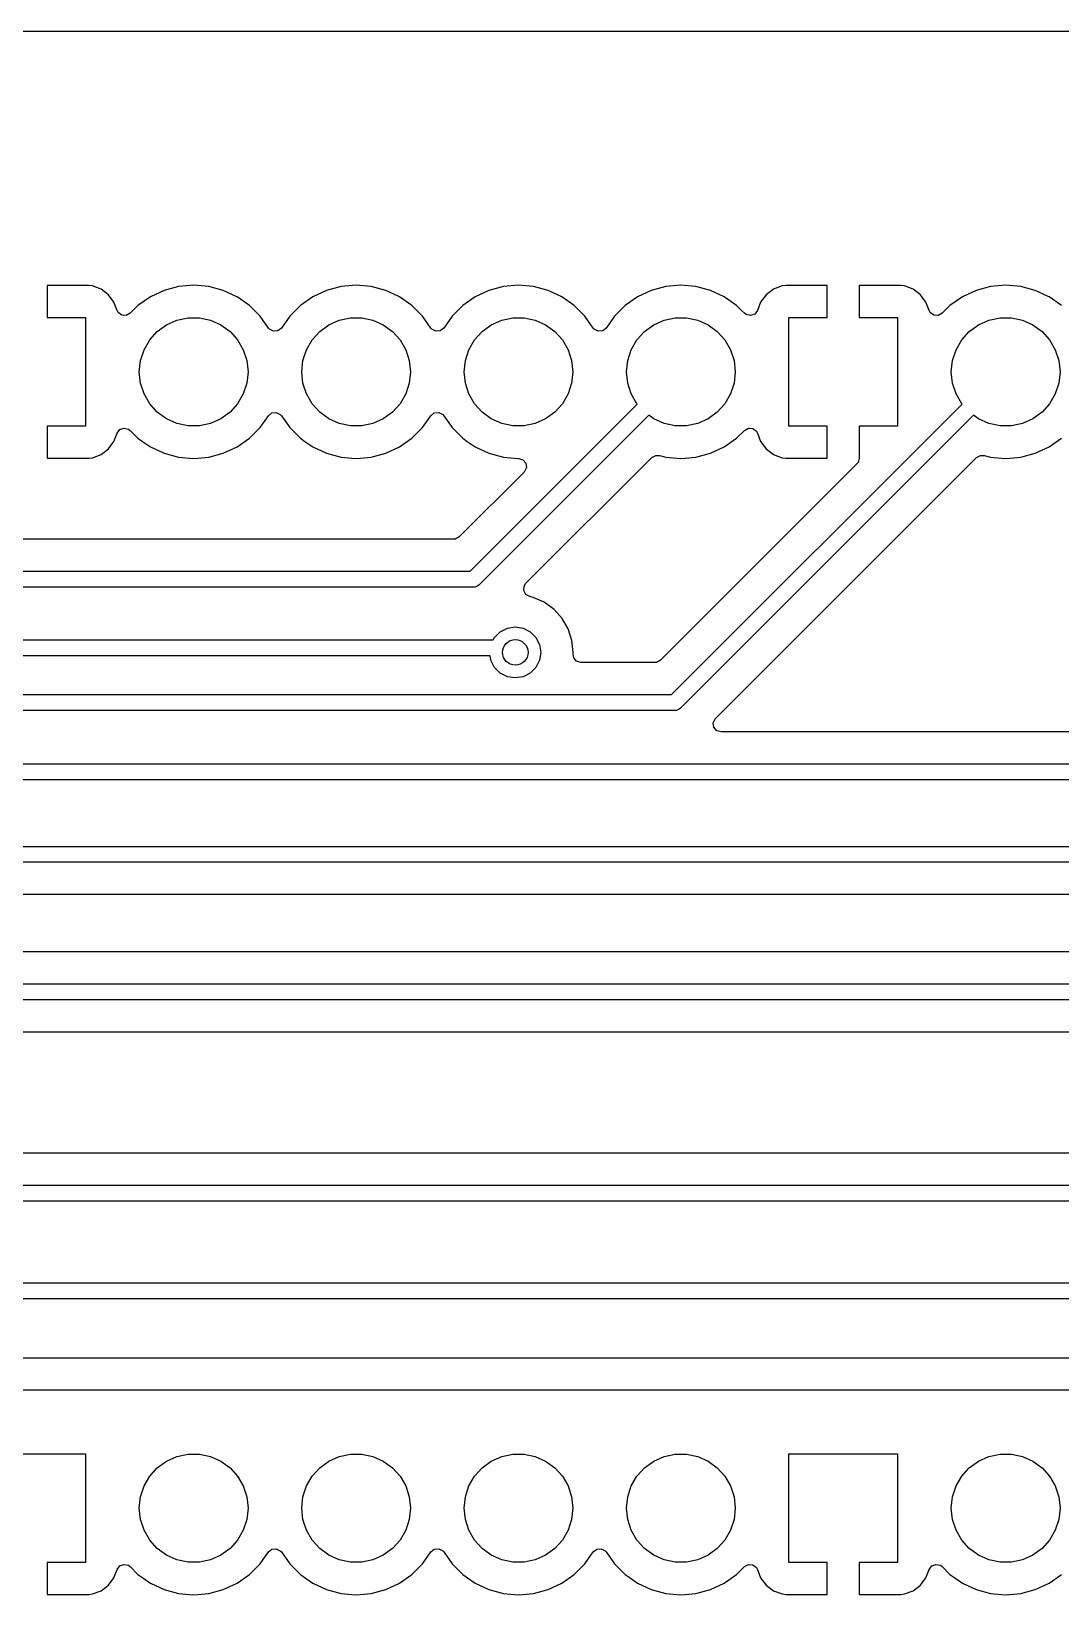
# Model space of a CAD drawing. Extents: x 3.21 to 9.09, y -3.7 to -1.61.
# Drawn here: x 7.263 to 7.896, y -2.576 to -1.613 of the extents above; entities that cross this region are included whole.
import ezdxf

# ---------------------------------------------------------------- set-up
doc = ezdxf.new("R2010")
doc.units = 0
doc.header["$MEASUREMENT"] = 0
doc.layers.add('BLACK', color=7, linetype='CONTINUOUS')

msp = doc.modelspace()

# ---------------------------------------------------------------- linework, layer by layer
at = {"layer": 'BLACK', "linetype": 'CONTINUOUS'}
for p, q in [((3.21356, -1.61301), (9.08762, -1.61301)), ((7.29795, -1.76969), (7.27244, -1.76969)), ((7.27244, -1.76969), (7.27244, -1.78937)), ((7.30029, -1.76994), (7.29795, -1.76969)), ((7.30559, -1.77192), (7.30029, -1.76994)), ((7.30029, -1.76994), (7.30029, -1.76994)), ((7.31013, -1.77531), (7.30559, -1.77192)), ((7.30559, -1.77192), (7.30559, -1.77192)), ((7.35333, -1.77027), (7.34434, -1.77268)), ((7.3626, -1.76946), (7.35333, -1.77027)), ((7.35333, -1.77027), (7.35333, -1.77027)), ((7.37187, -1.77027), (7.3626, -1.76946)), ((7.3626, -1.76946), (7.3626, -1.76946)), ((7.38085, -1.77268), (7.37187, -1.77027)), ((7.37187, -1.77027), (7.37187, -1.77027)), ((7.45333, -1.77027), (7.44434, -1.77268)), ((7.4626, -1.76946), (7.45333, -1.77027)), ((7.45333, -1.77027), (7.45333, -1.77027)), ((7.47187, -1.77027), (7.4626, -1.76946)), ((7.4626, -1.76946), (7.4626, -1.76946)), ((7.48085, -1.77268), (7.47187, -1.77027)), ((7.47187, -1.77027), (7.47187, -1.77027)), ((7.55333, -1.77027), (7.54434, -1.77268)), ((7.5626, -1.76946), (7.55333, -1.77027)), ((7.55333, -1.77027), (7.55333, -1.77027)), ((7.57187, -1.77027), (7.5626, -1.76946)), ((7.5626, -1.76946), (7.5626, -1.76946)), ((7.58085, -1.77268), (7.57187, -1.77027)), ((7.57187, -1.77027), (7.57187, -1.77027)), ((7.65333, -1.77027), (7.64434, -1.77268)), ((7.6626, -1.76946), (7.65333, -1.77027)), ((7.65333, -1.77027), (7.65333, -1.77027)), ((7.67187, -1.77027), (7.6626, -1.76946)), ((7.6626, -1.76946), (7.6626, -1.76946)), ((7.68085, -1.77268), (7.67187, -1.77027)), ((7.67187, -1.77027), (7.67187, -1.77027)), ((7.7196, -1.77192), (7.71507, -1.77531)), ((7.72491, -1.76994), (7.7196, -1.77192)), ((7.7196, -1.77192), (7.7196, -1.77192)), ((7.72725, -1.76969), (7.72491, -1.76994)), ((7.72491, -1.76994), (7.72491, -1.76994)), ((7.75276, -1.76969), (7.72725, -1.76969)), ((7.75276, -1.78937), (7.75276, -1.76969)), ((7.79795, -1.76969), (7.77244, -1.76969)), ((7.77244, -1.76969), (7.77244, -1.78937)), ((7.80029, -1.76994), (7.79795, -1.76969)), ((7.80559, -1.77192), (7.80029, -1.76994)), ((7.80029, -1.76994), (7.80029, -1.76994)), ((7.81013, -1.77531), (7.80559, -1.77192)), ((7.80559, -1.77192), (7.80559, -1.77192)), ((7.85333, -1.77027), (7.84434, -1.77268)), ((7.8626, -1.76946), (7.85333, -1.77027)), ((7.85333, -1.77027), (7.85333, -1.77027)), ((7.87187, -1.77027), (7.8626, -1.76946)), ((7.8626, -1.76946), (7.8626, -1.76946)), ((7.88085, -1.77268), (7.87187, -1.77027)), ((7.87187, -1.77027), (7.87187, -1.77027)), ((7.31352, -1.77984), (7.31013, -1.77531)), ((7.31013, -1.77531), (7.31013, -1.77531)), ((7.31545, -1.78502), (7.31352, -1.77984)), ((7.31352, -1.77984), (7.31352, -1.77984)), ((7.33591, -1.77661), (7.32829, -1.78195)), ((7.34434, -1.77268), (7.33591, -1.77661)), ((7.33591, -1.77661), (7.33591, -1.77661)), ((7.34434, -1.77268), (7.34434, -1.77268)), ((7.38882, -1.7764), (7.38085, -1.77268)), ((7.38085, -1.77268), (7.38085, -1.77268)), ((7.38085, -1.77268), (7.38085, -1.77268)), ((7.38928, -1.77661), (7.38882, -1.7764)), ((7.39691, -1.78195), (7.38928, -1.77661)), ((7.38928, -1.77661), (7.38928, -1.77661)), ((7.43591, -1.77661), (7.42829, -1.78195)), ((7.44434, -1.77268), (7.43591, -1.77661)), ((7.43591, -1.77661), (7.43591, -1.77661)), ((7.44434, -1.77268), (7.44434, -1.77268)), ((7.48882, -1.7764), (7.48085, -1.77268)), ((7.48085, -1.77268), (7.48085, -1.77268)), ((7.48085, -1.77268), (7.48085, -1.77268)), ((7.48928, -1.77661), (7.48882, -1.7764)), ((7.49691, -1.78195), (7.48928, -1.77661)), ((7.48928, -1.77661), (7.48928, -1.77661)), ((7.53591, -1.77661), (7.52829, -1.78195)), ((7.54434, -1.77268), (7.53591, -1.77661)), ((7.53591, -1.77661), (7.53591, -1.77661)), ((7.54434, -1.77268), (7.54434, -1.77268)), ((7.58882, -1.7764), (7.58085, -1.77268)), ((7.58085, -1.77268), (7.58085, -1.77268)), ((7.58085, -1.77268), (7.58085, -1.77268)), ((7.58928, -1.77661), (7.58882, -1.7764)), ((7.59691, -1.78195), (7.58928, -1.77661)), ((7.58928, -1.77661), (7.58928, -1.77661)), ((7.63591, -1.77661), (7.62829, -1.78195)), ((7.64434, -1.77268), (7.63591, -1.77661)), ((7.63591, -1.77661), (7.63591, -1.77661)), ((7.64434, -1.77268), (7.64434, -1.77268)), ((7.68882, -1.7764), (7.68085, -1.77268)), ((7.68085, -1.77268), (7.68085, -1.77268)), ((7.68085, -1.77268), (7.68085, -1.77268)), ((7.68928, -1.77661), (7.68882, -1.7764)), ((7.69691, -1.78195), (7.68928, -1.77661)), ((7.68928, -1.77661), (7.68928, -1.77661)), ((7.71168, -1.77984), (7.70975, -1.78502)), ((7.71507, -1.77531), (7.71168, -1.77984)), ((7.71168, -1.77984), (7.71168, -1.77984)), ((7.71507, -1.77531), (7.71507, -1.77531)), ((7.81352, -1.77984), (7.81013, -1.77531)), ((7.81013, -1.77531), (7.81013, -1.77531)), ((7.81545, -1.78502), (7.81352, -1.77984)), ((7.81352, -1.77984), (7.81352, -1.77984)), ((7.83591, -1.77661), (7.82829, -1.78195)), ((7.84434, -1.77268), (7.83591, -1.77661)), ((7.83591, -1.77661), (7.83591, -1.77661)), ((7.84434, -1.77268), (7.84434, -1.77268)), ((7.88882, -1.7764), (7.88085, -1.77268)), ((7.88085, -1.77268), (7.88085, -1.77268)), ((7.88085, -1.77268), (7.88085, -1.77268)), ((7.88928, -1.77661), (7.88882, -1.7764)), ((7.89691, -1.78195), (7.88928, -1.77661)), ((7.88928, -1.77661), (7.88928, -1.77661)), ((7.27244, -1.78937), (7.29606, -1.78937)), ((7.29606, -1.78937), (7.29606, -1.8563)), ((7.31612, -1.78624), (7.31545, -1.78502)), ((7.31832, -1.78789), (7.31612, -1.78624)), ((7.32106, -1.78808), (7.31832, -1.78789)), ((7.32348, -1.78676), (7.32106, -1.78808)), ((7.32829, -1.78195), (7.32348, -1.78676)), ((7.34587, -1.79385), (7.35226, -1.79101)), ((7.35226, -1.79101), (7.3591, -1.78955)), ((7.3591, -1.78955), (7.3661, -1.78955)), ((7.3661, -1.78955), (7.37294, -1.79101)), ((7.37294, -1.79101), (7.37933, -1.79385)), ((7.40348, -1.78853), (7.39691, -1.78195)), ((7.39691, -1.78195), (7.39691, -1.78195)), ((7.4086, -1.79583), (7.40348, -1.78853)), ((7.42171, -1.78853), (7.4166, -1.79583)), ((7.42829, -1.78195), (7.42171, -1.78853)), ((7.44587, -1.79385), (7.45226, -1.79101)), ((7.45226, -1.79101), (7.4591, -1.78955)), ((7.4591, -1.78955), (7.4661, -1.78955)), ((7.4661, -1.78955), (7.47294, -1.79101)), ((7.47294, -1.79101), (7.47933, -1.79385)), ((7.50348, -1.78853), (7.49691, -1.78195)), ((7.49691, -1.78195), (7.49691, -1.78195)), ((7.5086, -1.79583), (7.50348, -1.78853)), ((7.52171, -1.78853), (7.5166, -1.79583)), ((7.52829, -1.78195), (7.52171, -1.78853)), ((7.54587, -1.79385), (7.55226, -1.79101)), ((7.55226, -1.79101), (7.5591, -1.78955)), ((7.5591, -1.78955), (7.5661, -1.78955)), ((7.5661, -1.78955), (7.57294, -1.79101)), ((7.57294, -1.79101), (7.57933, -1.79385)), ((7.60348, -1.78853), (7.59691, -1.78195)), ((7.59691, -1.78195), (7.59691, -1.78195)), ((7.6086, -1.79583), (7.60348, -1.78853)), ((7.62171, -1.78853), (7.6166, -1.79583)), ((7.62829, -1.78195), (7.62171, -1.78853)), ((7.64587, -1.79385), (7.65226, -1.79101)), ((7.65226, -1.79101), (7.6591, -1.78955)), ((7.6591, -1.78955), (7.6661, -1.78955)), ((7.6661, -1.78955), (7.67294, -1.79101)), ((7.67294, -1.79101), (7.67933, -1.79385)), ((7.69998, -1.78502), (7.69691, -1.78195)), ((7.69691, -1.78195), (7.69691, -1.78195)), ((7.69691, -1.78195), (7.69691, -1.78195)), ((7.70172, -1.78676), (7.69998, -1.78502)), ((7.70283, -1.7876), (7.70172, -1.78676)), ((7.70552, -1.78818), (7.70283, -1.7876)), ((7.7081, -1.78722), (7.70552, -1.78818)), ((7.70975, -1.78502), (7.7081, -1.78722)), ((7.72913, -1.8563), (7.72913, -1.78937)), ((7.72913, -1.78937), (7.75276, -1.78937)), ((7.77244, -1.78937), (7.79606, -1.78937)), ((7.79606, -1.78937), (7.79606, -1.8563)), ((7.81612, -1.78624), (7.81545, -1.78502)), ((7.81832, -1.78789), (7.81612, -1.78624)), ((7.82106, -1.78808), (7.81832, -1.78789)), ((7.82348, -1.78676), (7.82106, -1.78808)), ((7.82829, -1.78195), (7.82348, -1.78676)), ((7.84587, -1.79385), (7.85226, -1.79101)), ((7.85226, -1.79101), (7.8591, -1.78955)), ((7.8591, -1.78955), (7.8661, -1.78955)), ((7.8661, -1.78955), (7.87294, -1.79101)), ((7.87294, -1.79101), (7.87933, -1.79385)), ((7.33553, -1.80316), (7.34021, -1.79797)), ((7.34021, -1.79797), (7.34587, -1.79385)), ((7.37933, -1.79385), (7.38499, -1.79797)), ((7.38499, -1.79797), (7.38967, -1.80316)), ((7.40926, -1.79659), (7.4086, -1.79583)), ((7.41171, -1.79783), (7.40926, -1.79659)), ((7.41445, -1.79755), (7.41171, -1.79783)), ((7.4166, -1.79583), (7.41445, -1.79755)), ((7.43553, -1.80316), (7.44021, -1.79797)), ((7.44021, -1.79797), (7.44587, -1.79385)), ((7.47933, -1.79385), (7.48499, -1.79797)), ((7.48499, -1.79797), (7.48967, -1.80316)), ((7.50926, -1.79659), (7.5086, -1.79583)), ((7.51171, -1.79783), (7.50926, -1.79659)), ((7.51445, -1.79755), (7.51171, -1.79783)), ((7.5166, -1.79583), (7.51445, -1.79755)), ((7.53553, -1.80316), (7.54021, -1.79797)), ((7.54021, -1.79797), (7.54587, -1.79385)), ((7.57933, -1.79385), (7.58499, -1.79797)), ((7.58499, -1.79797), (7.58967, -1.80316)), ((7.60926, -1.79659), (7.6086, -1.79583)), ((7.61171, -1.79783), (7.60926, -1.79659)), ((7.61445, -1.79755), (7.61171, -1.79783)), ((7.6166, -1.79583), (7.61445, -1.79755)), ((7.63553, -1.80316), (7.64021, -1.79797)), ((7.64021, -1.79797), (7.64587, -1.79385)), ((7.67933, -1.79385), (7.68499, -1.79797)), ((7.68499, -1.79797), (7.68967, -1.80316)), ((7.83553, -1.80316), (7.84021, -1.79797)), ((7.84021, -1.79797), (7.84587, -1.79385)), ((7.87933, -1.79385), (7.88499, -1.79797)), ((7.88499, -1.79797), (7.88967, -1.80316)), ((7.32987, -1.81588), (7.33203, -1.80922)), ((7.33203, -1.80922), (7.33553, -1.80316)), ((7.38967, -1.80316), (7.39317, -1.80922)), ((7.39317, -1.80922), (7.39533, -1.81588)), ((7.42987, -1.81588), (7.43203, -1.80922)), ((7.43203, -1.80922), (7.43553, -1.80316)), ((7.48967, -1.80316), (7.49317, -1.80922)), ((7.49317, -1.80922), (7.49533, -1.81588)), ((7.52987, -1.81588), (7.53203, -1.80922)), ((7.53203, -1.80922), (7.53553, -1.80316)), ((7.58967, -1.80316), (7.59317, -1.80922)), ((7.59317, -1.80922), (7.59533, -1.81588)), ((7.62987, -1.81588), (7.63203, -1.80922)), ((7.63203, -1.80922), (7.63553, -1.80316)), ((7.68967, -1.80316), (7.69317, -1.80922)), ((7.69317, -1.80922), (7.69533, -1.81588)), ((7.82987, -1.81588), (7.83203, -1.80922)), ((7.83203, -1.80922), (7.83553, -1.80316)), ((7.88967, -1.80316), (7.89317, -1.80922)), ((7.89317, -1.80922), (7.89533, -1.81588)), ((7.32913, -1.82283), (7.32987, -1.81588)), ((7.39533, -1.81588), (7.39606, -1.82283)), ((7.42913, -1.82283), (7.42987, -1.81588)), ((7.49533, -1.81588), (7.49606, -1.82283)), ((7.52913, -1.82283), (7.52987, -1.81588)), ((7.59533, -1.81588), (7.59606, -1.82283)), ((7.62913, -1.82283), (7.62987, -1.81588)), ((7.69533, -1.81588), (7.69606, -1.82283)), ((7.82913, -1.82283), (7.82987, -1.81588)), ((7.89533, -1.81588), (7.89606, -1.82283)), ((7.32987, -1.82979), (7.32913, -1.82283)), ((7.33203, -1.83645), (7.32987, -1.82979)), ((7.39533, -1.82979), (7.39317, -1.83645)), ((7.39606, -1.82283), (7.39533, -1.82979)), ((7.42987, -1.82979), (7.42913, -1.82283)), ((7.43203, -1.83645), (7.42987, -1.82979)), ((7.49533, -1.82979), (7.49317, -1.83645)), ((7.49606, -1.82283), (7.49533, -1.82979)), ((7.52987, -1.82979), (7.52913, -1.82283)), ((7.53203, -1.83645), (7.52987, -1.82979)), ((7.59533, -1.82979), (7.59317, -1.83645)), ((7.59606, -1.82283), (7.59533, -1.82979)), ((7.62987, -1.82979), (7.62913, -1.82283)), ((7.63203, -1.83645), (7.62987, -1.82979)), ((7.69533, -1.82979), (7.69317, -1.83645)), ((7.69606, -1.82283), (7.69533, -1.82979)), ((7.82987, -1.82979), (7.82913, -1.82283)), ((7.83203, -1.83645), (7.82987, -1.82979)), ((7.89533, -1.82979), (7.89317, -1.83645)), ((7.89606, -1.82283), (7.89533, -1.82979)), ((7.33553, -1.8425), (7.33203, -1.83645)), ((7.39317, -1.83645), (7.38967, -1.8425)), ((7.43553, -1.8425), (7.43203, -1.83645)), ((7.49317, -1.83645), (7.48967, -1.8425)), ((7.53553, -1.8425), (7.53203, -1.83645)), ((7.59317, -1.83645), (7.58967, -1.8425)), ((7.63553, -1.8425), (7.63203, -1.83645)), ((7.69317, -1.83645), (7.68967, -1.8425)), ((7.83553, -1.8425), (7.83203, -1.83645)), ((7.89317, -1.83645), (7.88967, -1.8425)), ((7.34021, -1.8477), (7.33553, -1.8425)), ((7.34587, -1.85182), (7.34021, -1.8477)), ((7.38499, -1.8477), (7.37933, -1.85182)), ((7.38967, -1.8425), (7.38499, -1.8477)), ((7.4086, -1.84984), (7.41075, -1.84812)), ((7.41075, -1.84812), (7.41348, -1.84784)), ((7.41348, -1.84784), (7.41594, -1.84908)), ((7.41594, -1.84908), (7.4166, -1.84984)), ((7.44021, -1.8477), (7.43553, -1.8425)), ((7.44587, -1.85182), (7.44021, -1.8477)), ((7.48499, -1.8477), (7.47933, -1.85182)), ((7.48967, -1.8425), (7.48499, -1.8477)), ((7.5086, -1.84984), (7.51075, -1.84812)), ((7.51075, -1.84812), (7.51348, -1.84784)), ((7.51348, -1.84784), (7.51594, -1.84908)), ((7.51594, -1.84908), (7.5166, -1.84984)), ((7.5328, -1.94567), (7.63574, -1.84274)), ((7.54021, -1.8477), (7.53553, -1.8425)), ((7.54587, -1.85182), (7.54021, -1.8477)), ((7.58499, -1.8477), (7.57933, -1.85182)), ((7.58967, -1.8425), (7.58499, -1.8477)), ((7.63574, -1.84274), (7.63553, -1.8425)), ((7.65682, -2.02165), (7.83574, -1.84274)), ((7.68499, -1.8477), (7.67933, -1.85182)), ((7.68967, -1.8425), (7.68499, -1.8477)), ((7.83574, -1.84274), (7.83553, -1.8425)), ((7.88499, -1.8477), (7.87933, -1.85182)), ((7.88967, -1.8425), (7.88499, -1.8477)), ((7.29606, -1.8563), (7.27244, -1.8563)), ((7.27244, -1.8563), (7.27244, -1.87598)), ((7.31545, -1.86065), (7.3171, -1.85845)), ((7.3171, -1.85845), (7.31968, -1.85749)), ((7.31968, -1.85749), (7.32236, -1.85807)), ((7.32236, -1.85807), (7.32348, -1.8589)), ((7.32348, -1.8589), (7.32829, -1.86372)), ((7.35226, -1.85466), (7.34587, -1.85182)), ((7.3591, -1.85612), (7.35226, -1.85466)), ((7.3661, -1.85612), (7.3591, -1.85612)), ((7.37294, -1.85466), (7.3661, -1.85612)), ((7.37933, -1.85182), (7.37294, -1.85466)), ((7.39691, -1.86372), (7.40348, -1.85714)), ((7.40348, -1.85714), (7.4086, -1.84984)), ((7.4166, -1.84984), (7.42171, -1.85714)), ((7.42171, -1.85714), (7.42171, -1.85714)), ((7.42171, -1.85714), (7.42829, -1.86372)), ((7.45226, -1.85466), (7.44587, -1.85182)), ((7.4591, -1.85612), (7.45226, -1.85466)), ((7.4661, -1.85612), (7.4591, -1.85612)), ((7.47294, -1.85466), (7.4661, -1.85612)), ((7.47933, -1.85182), (7.47294, -1.85466)), ((7.49691, -1.86372), (7.50348, -1.85714)), ((7.50348, -1.85714), (7.5086, -1.84984)), ((7.5166, -1.84984), (7.52171, -1.85714)), ((7.52171, -1.85714), (7.52171, -1.85714)), ((7.52171, -1.85714), (7.52829, -1.86372)), ((7.6428, -1.84959), (7.53832, -1.95407)), ((7.55226, -1.85466), (7.54587, -1.85182)), ((7.5591, -1.85612), (7.55226, -1.85466)), ((7.5661, -1.85612), (7.5591, -1.85612)), ((7.57294, -1.85466), (7.5661, -1.85612)), ((7.57933, -1.85182), (7.57294, -1.85466)), ((7.64587, -1.85182), (7.6428, -1.84959)), ((7.65226, -1.85466), (7.64587, -1.85182)), ((7.6591, -1.85612), (7.65226, -1.85466)), ((7.6661, -1.85612), (7.6591, -1.85612)), ((7.8428, -1.84959), (7.66234, -2.03005)), ((7.67294, -1.85466), (7.6661, -1.85612)), ((7.67933, -1.85182), (7.67294, -1.85466)), ((7.69691, -1.86372), (7.70172, -1.8589)), ((7.70172, -1.8589), (7.70414, -1.85759)), ((7.70414, -1.85759), (7.70688, -1.85778)), ((7.70688, -1.85778), (7.70908, -1.85943)), ((7.75276, -1.8563), (7.72913, -1.8563)), ((7.75276, -1.87598), (7.75276, -1.8563)), ((7.79606, -1.8563), (7.77244, -1.8563)), ((7.77244, -1.8563), (7.77244, -1.87614)), ((7.84587, -1.85182), (7.8428, -1.84959)), ((7.85226, -1.85466), (7.84587, -1.85182)), ((7.8591, -1.85612), (7.85226, -1.85466)), ((7.8661, -1.85612), (7.8591, -1.85612)), ((7.87294, -1.85466), (7.8661, -1.85612)), ((7.87933, -1.85182), (7.87294, -1.85466)), ((7.31013, -1.87036), (7.31352, -1.86583)), ((7.31352, -1.86583), (7.31545, -1.86065)), ((7.31352, -1.86583), (7.31352, -1.86583)), ((7.32829, -1.86372), (7.33108, -1.86567)), ((7.33108, -1.86567), (7.33591, -1.86906)), ((7.38928, -1.86906), (7.39691, -1.86372)), ((7.42829, -1.86372), (7.43108, -1.86567)), ((7.43108, -1.86567), (7.43591, -1.86906)), ((7.48928, -1.86906), (7.49691, -1.86372)), ((7.52829, -1.86372), (7.53108, -1.86567)), ((7.53108, -1.86567), (7.53591, -1.86906)), ((7.68928, -1.86906), (7.69691, -1.86372)), ((7.70908, -1.85943), (7.70975, -1.86065)), ((7.70975, -1.86065), (7.71168, -1.86583)), ((7.71168, -1.86583), (7.71168, -1.86583)), ((7.71168, -1.86583), (7.71507, -1.87036)), ((7.88928, -1.86906), (7.89691, -1.86372)), ((7.27244, -1.87598), (7.29795, -1.87598)), ((7.29795, -1.87598), (7.30029, -1.87573)), ((7.29795, -1.87598), (7.29795, -1.87598)), ((7.30029, -1.87573), (7.30559, -1.87375)), ((7.30029, -1.87573), (7.30029, -1.87573)), ((7.30559, -1.87375), (7.31013, -1.87036)), ((7.30559, -1.87375), (7.30559, -1.87375)), ((7.31013, -1.87036), (7.31013, -1.87036)), ((7.33591, -1.86906), (7.33591, -1.86906)), ((7.33591, -1.86906), (7.33591, -1.86906)), ((7.33591, -1.86906), (7.34434, -1.87299)), ((7.34434, -1.87299), (7.35333, -1.8754)), ((7.35333, -1.8754), (7.36005, -1.87598)), ((7.36005, -1.87598), (7.3626, -1.87621)), ((7.3626, -1.87621), (7.36514, -1.87598)), ((7.3626, -1.87621), (7.3626, -1.87621)), ((7.3626, -1.87621), (7.3626, -1.87621)), ((7.36514, -1.87598), (7.37187, -1.8754)), ((7.37187, -1.8754), (7.38085, -1.87299)), ((7.38085, -1.87299), (7.38928, -1.86906)), ((7.43591, -1.86906), (7.43591, -1.86906)), ((7.43591, -1.86906), (7.43591, -1.86906)), ((7.43591, -1.86906), (7.44434, -1.87299)), ((7.44434, -1.87299), (7.45333, -1.8754)), ((7.45333, -1.8754), (7.46005, -1.87598)), ((7.46005, -1.87598), (7.4626, -1.87621)), ((7.4626, -1.87621), (7.46514, -1.87598)), ((7.4626, -1.87621), (7.4626, -1.87621)), ((7.4626, -1.87621), (7.4626, -1.87621)), ((7.46514, -1.87598), (7.47187, -1.8754)), ((7.47187, -1.8754), (7.48085, -1.87299)), ((7.48085, -1.87299), (7.48928, -1.86906)), ((7.53591, -1.86906), (7.53591, -1.86906)), ((7.53591, -1.86906), (7.53591, -1.86906)), ((7.53591, -1.86906), (7.54434, -1.87299)), ((7.54434, -1.87299), (7.55333, -1.8754)), ((7.55333, -1.8754), (7.56005, -1.87598)), ((7.56005, -1.87598), (7.5626, -1.87621)), ((7.5626, -1.87621), (7.56261, -1.87621)), ((7.56261, -1.87621), (7.56262, -1.87621)), ((7.56262, -1.87621), (7.56281, -1.87623)), ((7.56281, -1.87623), (7.56281, -1.87626)), ((7.56281, -1.87626), (7.56525, -1.87698)), ((7.56525, -1.87698), (7.56705, -1.87906)), ((7.56716, -1.9531), (7.64466, -1.8756)), ((7.64466, -1.8756), (7.64707, -1.87428)), ((7.64707, -1.87428), (7.64937, -1.87434)), ((7.64937, -1.87434), (7.65333, -1.8754)), ((7.65333, -1.8754), (7.66005, -1.87598)), ((7.66005, -1.87598), (7.6626, -1.87621)), ((7.6626, -1.87621), (7.66514, -1.87598)), ((7.6626, -1.87621), (7.6626, -1.87621)), ((7.6626, -1.87621), (7.6626, -1.87621)), ((7.66514, -1.87598), (7.67187, -1.8754)), ((7.67187, -1.8754), (7.68085, -1.87299)), ((7.68085, -1.87299), (7.68928, -1.86906)), ((7.71507, -1.87036), (7.71507, -1.87036)), ((7.71507, -1.87036), (7.7196, -1.87375)), ((7.7196, -1.87375), (7.7196, -1.87375)), ((7.7196, -1.87375), (7.72491, -1.87573)), ((7.72491, -1.87573), (7.72491, -1.87573)), ((7.72491, -1.87573), (7.72725, -1.87598)), ((7.72725, -1.87598), (7.72725, -1.87598)), ((7.72725, -1.87598), (7.75276, -1.87598)), ((7.76102, -1.95924), (7.84466, -1.8756)), ((7.77244, -1.87614), (7.77167, -1.87878)), ((7.84466, -1.8756), (7.84707, -1.87428)), ((7.84707, -1.87428), (7.84937, -1.87434)), ((7.84937, -1.87434), (7.85333, -1.8754)), ((7.85333, -1.8754), (7.86005, -1.87598)), ((7.86005, -1.87598), (7.8626, -1.87621)), ((7.8626, -1.87621), (7.86514, -1.87598)), ((7.8626, -1.87621), (7.8626, -1.87621)), ((7.8626, -1.87621), (7.8626, -1.87621)), ((7.86514, -1.87598), (7.87187, -1.8754)), ((7.87187, -1.8754), (7.88085, -1.87299)), ((7.88085, -1.87299), (7.88928, -1.86906)), ((7.56607, -1.88454), (7.52607, -1.92453)), ((7.5663, -1.88429), (7.56607, -1.88454)), ((7.56745, -1.88178), (7.5663, -1.88429)), ((7.56705, -1.87906), (7.56745, -1.88178)), ((7.77101, -1.8796), (7.65009, -2.00052)), ((7.77167, -1.87878), (7.77101, -1.8796)), ((7.52262, -1.92596), (6.07772, -1.92596)), ((7.52366, -1.92585), (7.52262, -1.92596)), ((7.52607, -1.92453), (7.52366, -1.92585)), ((6.05807, -1.94567), (7.5328, -1.94567)), ((7.53632, -1.9552), (7.5358, -1.95542)), ((7.53758, -1.95468), (7.53632, -1.9552)), ((7.53832, -1.95407), (7.53758, -1.95468)), ((7.53758, -1.95468), (7.53758, -1.95468)), ((7.56584, -1.95761), (7.56603, -1.95487)), ((7.56603, -1.95487), (7.56716, -1.9531)), ((7.53484, -1.95551), (6.06011, -1.95551)), ((7.5358, -1.95542), (7.53484, -1.95551)), ((7.5358, -1.95542), (7.5358, -1.95542)), ((7.56717, -1.96002), (7.56584, -1.95761)), ((7.56959, -1.96133), (7.56717, -1.96002)), ((7.57165, -1.96177), (7.56959, -1.96133)), ((7.57845, -1.9648), (7.57165, -1.96177)), ((7.57165, -1.96177), (7.57165, -1.96177)), ((7.58383, -1.96871), (7.57845, -1.9648)), ((7.57845, -1.9648), (7.57845, -1.9648)), ((7.68393, -2.03633), (7.76102, -1.95924)), ((7.58448, -1.96918), (7.58383, -1.96871)), ((7.58947, -1.97472), (7.58448, -1.96918)), ((7.54789, -1.98641), (7.55137, -1.98293)), ((7.55137, -1.98293), (7.55576, -1.98069)), ((7.55576, -1.98069), (7.56063, -1.97992)), ((7.56063, -1.97992), (7.5655, -1.98069)), ((7.5655, -1.98069), (7.56989, -1.98293)), ((7.56989, -1.98293), (7.57337, -1.98641)), ((7.5932, -1.98117), (7.58947, -1.97472)), ((7.5955, -1.98826), (7.5932, -1.98117)), ((6.41142, -1.98799), (7.54708, -1.98799)), ((7.54708, -1.98799), (7.54789, -1.98641)), ((7.57337, -1.98641), (7.57561, -1.9908)), ((7.57561, -1.9908), (7.57638, -1.99567)), ((7.59628, -1.99567), (7.5955, -1.98826)), ((7.54522, -1.99783), (6.41346, -1.99783)), ((7.54565, -2.00054), (7.54522, -1.99783)), ((7.54789, -2.00493), (7.54565, -2.00054)), ((7.57561, -2.00054), (7.57337, -2.00493)), ((7.57638, -1.99567), (7.57561, -2.00054)), ((7.59618, -1.99656), (7.59624, -1.99598)), ((7.5966, -1.99909), (7.59618, -1.99656)), ((7.59624, -1.99598), (7.59628, -1.99567)), ((7.5984, -2.00117), (7.5966, -1.99909)), ((7.60104, -2.00195), (7.5984, -2.00117)), ((7.64664, -2.00195), (7.60104, -2.00195)), ((7.64767, -2.00184), (7.64664, -2.00195)), ((7.65009, -2.00052), (7.64767, -2.00184)), ((7.55137, -2.00841), (7.54789, -2.00493)), ((7.55576, -2.01065), (7.55137, -2.00841)), ((7.56063, -2.01142), (7.55576, -2.01065)), ((7.5655, -2.01065), (7.56063, -2.01142)), ((7.56989, -2.00841), (7.5655, -2.01065)), ((7.57337, -2.00493), (7.56989, -2.00841)), ((6.4561, -2.02165), (7.65682, -2.02165)), ((7.65886, -2.0315), (6.45814, -2.0315)), ((7.65982, -2.0314), (7.65886, -2.0315)), ((7.66034, -2.03119), (7.65982, -2.0314)), ((7.65982, -2.0314), (7.65982, -2.0314)), ((7.66159, -2.03067), (7.66034, -2.03119)), ((7.66234, -2.03005), (7.66159, -2.03067)), ((7.66159, -2.03067), (7.66159, -2.03067)), ((7.68255, -2.03909), (7.68369, -2.03659)), ((7.68294, -2.04181), (7.68255, -2.03909)), ((7.68474, -2.04389), (7.68294, -2.04181)), ((7.68369, -2.03659), (7.68393, -2.03633)), ((7.68738, -2.04467), (7.68474, -2.04389)), ((8.01612, -2.04467), (7.68738, -2.04467)), ((6.72125, -2.06437), (8.02631, -2.06437)), ((8.02835, -2.07421), (6.72125, -2.07421)), ((6.66416, -2.11516), (8.0708, -2.11516)), ((8.07283, -2.125), (6.66416, -2.125)), ((6.67692, -2.1447), (8.06958, -2.1447)), ((8.83326, -2.1801), (6.88991, -2.1801)), ((6.87715, -2.1998), (8.85269, -2.1998)), ((8.85472, -2.20965), (6.87715, -2.20965)), ((6.88991, -2.22935), (8.2959, -2.22935)), ((8.12733, -2.30411), (6.6234, -2.30411)), ((6.06149, -2.32382), (8.14614, -2.32382)), ((8.15227, -2.33366), (6.05945, -2.33366)), ((6.05263, -2.38406), (8.04941, -2.38406)), ((8.05022, -2.3939), (6.05263, -2.3939)), ((6.0685, -2.43016), (7.97992, -2.43016)), ((7.97578, -2.45016), (6.07265, -2.45016)), ((7.22913, -2.48937), (7.29606, -2.48937)), ((7.29606, -2.48937), (7.29606, -2.5563)), ((7.34021, -2.49797), (7.34587, -2.49385)), ((7.34587, -2.49385), (7.35226, -2.49101)), ((7.35226, -2.49101), (7.3591, -2.48955)), ((7.3591, -2.48955), (7.3661, -2.48955)), ((7.3661, -2.48955), (7.37294, -2.49101)), ((7.37294, -2.49101), (7.37933, -2.49385)), ((7.37933, -2.49385), (7.38499, -2.49797)), ((7.44021, -2.49797), (7.44587, -2.49385)), ((7.44587, -2.49385), (7.45226, -2.49101)), ((7.45226, -2.49101), (7.4591, -2.48955)), ((7.4591, -2.48955), (7.4661, -2.48955)), ((7.4661, -2.48955), (7.47294, -2.49101)), ((7.47294, -2.49101), (7.47933, -2.49385)), ((7.47933, -2.49385), (7.48499, -2.49797)), ((7.54021, -2.49797), (7.54587, -2.49385)), ((7.54587, -2.49385), (7.55226, -2.49101)), ((7.55226, -2.49101), (7.5591, -2.48955)), ((7.5591, -2.48955), (7.5661, -2.48955)), ((7.5661, -2.48955), (7.57294, -2.49101)), ((7.57294, -2.49101), (7.57933, -2.49385)), ((7.57933, -2.49385), (7.58499, -2.49797)), ((7.64021, -2.49797), (7.64587, -2.49385)), ((7.64587, -2.49385), (7.65226, -2.49101)), ((7.65226, -2.49101), (7.6591, -2.48955)), ((7.6591, -2.48955), (7.6661, -2.48955)), ((7.6661, -2.48955), (7.67294, -2.49101)), ((7.67294, -2.49101), (7.67933, -2.49385)), ((7.67933, -2.49385), (7.68499, -2.49797)), ((7.72913, -2.5563), (7.72913, -2.48937)), ((7.72913, -2.48937), (7.79606, -2.48937)), ((7.79606, -2.48937), (7.79606, -2.5563)), ((7.84021, -2.49797), (7.84587, -2.49385)), ((7.84587, -2.49385), (7.85226, -2.49101)), ((7.85226, -2.49101), (7.8591, -2.48955)), ((7.8591, -2.48955), (7.8661, -2.48955)), ((7.8661, -2.48955), (7.87294, -2.49101)), ((7.87294, -2.49101), (7.87933, -2.49385)), ((7.87933, -2.49385), (7.88499, -2.49797)), ((7.33203, -2.50922), (7.33553, -2.50316)), ((7.33553, -2.50316), (7.34021, -2.49797)), ((7.38499, -2.49797), (7.38967, -2.50316)), ((7.38967, -2.50316), (7.39317, -2.50922)), ((7.43203, -2.50922), (7.43553, -2.50316)), ((7.43553, -2.50316), (7.44021, -2.49797)), ((7.48499, -2.49797), (7.48967, -2.50316)), ((7.48967, -2.50316), (7.49317, -2.50922)), ((7.53203, -2.50922), (7.53553, -2.50316)), ((7.53553, -2.50316), (7.54021, -2.49797)), ((7.58499, -2.49797), (7.58967, -2.50316)), ((7.58967, -2.50316), (7.59317, -2.50922)), ((7.63203, -2.50922), (7.63553, -2.50316)), ((7.63553, -2.50316), (7.64021, -2.49797)), ((7.68499, -2.49797), (7.68967, -2.50316)), ((7.68967, -2.50316), (7.69317, -2.50922)), ((7.83203, -2.50922), (7.83553, -2.50316)), ((7.83553, -2.50316), (7.84021, -2.49797)), ((7.88499, -2.49797), (7.88967, -2.50316)), ((7.88967, -2.50316), (7.89317, -2.50922)), ((7.32987, -2.51588), (7.33203, -2.50922)), ((7.39317, -2.50922), (7.39533, -2.51588)), ((7.42987, -2.51588), (7.43203, -2.50922)), ((7.49317, -2.50922), (7.49533, -2.51588)), ((7.52987, -2.51588), (7.53203, -2.50922)), ((7.59317, -2.50922), (7.59533, -2.51588)), ((7.62987, -2.51588), (7.63203, -2.50922)), ((7.69317, -2.50922), (7.69533, -2.51588)), ((7.82987, -2.51588), (7.83203, -2.50922)), ((7.89317, -2.50922), (7.89533, -2.51588)), ((7.32913, -2.52283), (7.32987, -2.51588)), ((7.32987, -2.52979), (7.32913, -2.52283)), ((7.39533, -2.51588), (7.39606, -2.52283)), ((7.39606, -2.52283), (7.39533, -2.52979)), ((7.42913, -2.52283), (7.42987, -2.51588)), ((7.42987, -2.52979), (7.42913, -2.52283)), ((7.49533, -2.51588), (7.49606, -2.52283)), ((7.49606, -2.52283), (7.49533, -2.52979)), ((7.52913, -2.52283), (7.52987, -2.51588)), ((7.52987, -2.52979), (7.52913, -2.52283)), ((7.59533, -2.51588), (7.59606, -2.52283)), ((7.59606, -2.52283), (7.59533, -2.52979)), ((7.62913, -2.52283), (7.62987, -2.51588)), ((7.62987, -2.52979), (7.62913, -2.52283)), ((7.69533, -2.51588), (7.69606, -2.52283)), ((7.69606, -2.52283), (7.69533, -2.52979)), ((7.82913, -2.52283), (7.82987, -2.51588)), ((7.82987, -2.52979), (7.82913, -2.52283)), ((7.89533, -2.51588), (7.89606, -2.52283)), ((7.89606, -2.52283), (7.89533, -2.52979)), ((7.33203, -2.53645), (7.32987, -2.52979)), ((7.39533, -2.52979), (7.39317, -2.53645)), ((7.43203, -2.53645), (7.42987, -2.52979)), ((7.49533, -2.52979), (7.49317, -2.53645)), ((7.53203, -2.53645), (7.52987, -2.52979)), ((7.59533, -2.52979), (7.59317, -2.53645)), ((7.63203, -2.53645), (7.62987, -2.52979)), ((7.69533, -2.52979), (7.69317, -2.53645)), ((7.83203, -2.53645), (7.82987, -2.52979)), ((7.89533, -2.52979), (7.89317, -2.53645)), ((7.33553, -2.5425), (7.33203, -2.53645)), ((7.34021, -2.5477), (7.33553, -2.5425)), ((7.38967, -2.5425), (7.38499, -2.5477)), ((7.39317, -2.53645), (7.38967, -2.5425)), ((7.43553, -2.5425), (7.43203, -2.53645)), ((7.44021, -2.5477), (7.43553, -2.5425)), ((7.48967, -2.5425), (7.48499, -2.5477)), ((7.49317, -2.53645), (7.48967, -2.5425)), ((7.53553, -2.5425), (7.53203, -2.53645)), ((7.54021, -2.5477), (7.53553, -2.5425)), ((7.58967, -2.5425), (7.58499, -2.5477)), ((7.59317, -2.53645), (7.58967, -2.5425)), ((7.63553, -2.5425), (7.63203, -2.53645)), ((7.64021, -2.5477), (7.63553, -2.5425)), ((7.68967, -2.5425), (7.68499, -2.5477)), ((7.69317, -2.53645), (7.68967, -2.5425)), ((7.83553, -2.5425), (7.83203, -2.53645)), ((7.84021, -2.5477), (7.83553, -2.5425)), ((7.88967, -2.5425), (7.88499, -2.5477)), ((7.89317, -2.53645), (7.88967, -2.5425)), ((7.34587, -2.55182), (7.34021, -2.5477)), ((7.35226, -2.55466), (7.34587, -2.55182)), ((7.37933, -2.55182), (7.37294, -2.55466)), ((7.38499, -2.5477), (7.37933, -2.55182)), ((7.40348, -2.55714), (7.4086, -2.54984)), ((7.4086, -2.54984), (7.41075, -2.54812)), ((7.41075, -2.54812), (7.41348, -2.54784)), ((7.41348, -2.54784), (7.41594, -2.54908)), ((7.41594, -2.54908), (7.4166, -2.54984)), ((7.4166, -2.54984), (7.42171, -2.55714)), ((7.44587, -2.55182), (7.44021, -2.5477)), ((7.45226, -2.55466), (7.44587, -2.55182)), ((7.47933, -2.55182), (7.47294, -2.55466)), ((7.48499, -2.5477), (7.47933, -2.55182)), ((7.50348, -2.55714), (7.5086, -2.54984)), ((7.5086, -2.54984), (7.51075, -2.54812)), ((7.51075, -2.54812), (7.51348, -2.54784)), ((7.51348, -2.54784), (7.51594, -2.54908)), ((7.51594, -2.54908), (7.5166, -2.54984)), ((7.5166, -2.54984), (7.52171, -2.55714)), ((7.54587, -2.55182), (7.54021, -2.5477)), ((7.55226, -2.55466), (7.54587, -2.55182)), ((7.57933, -2.55182), (7.57294, -2.55466)), ((7.58499, -2.5477), (7.57933, -2.55182)), ((7.60348, -2.55714), (7.6086, -2.54984)), ((7.6086, -2.54984), (7.61075, -2.54812)), ((7.61075, -2.54812), (7.61348, -2.54784)), ((7.61348, -2.54784), (7.61594, -2.54908)), ((7.61594, -2.54908), (7.6166, -2.54984)), ((7.6166, -2.54984), (7.62171, -2.55714)), ((7.64587, -2.55182), (7.64021, -2.5477)), ((7.65226, -2.55466), (7.64587, -2.55182)), ((7.67933, -2.55182), (7.67294, -2.55466)), ((7.68499, -2.5477), (7.67933, -2.55182)), ((7.84587, -2.55182), (7.84021, -2.5477)), ((7.85226, -2.55466), (7.84587, -2.55182)), ((7.87933, -2.55182), (7.87294, -2.55466)), ((7.88499, -2.5477), (7.87933, -2.55182)), ((7.29606, -2.5563), (7.27244, -2.5563)), ((7.27244, -2.5563), (7.27244, -2.57598)), ((7.31352, -2.56583), (7.31545, -2.56065)), ((7.31545, -2.56065), (7.3171, -2.55845)), ((7.3171, -2.55845), (7.31968, -2.55749)), ((7.31968, -2.55749), (7.32236, -2.55807)), ((7.32236, -2.55807), (7.32348, -2.5589)), ((7.32348, -2.5589), (7.32829, -2.56372)), ((7.3591, -2.55612), (7.35226, -2.55466)), ((7.3661, -2.55612), (7.3591, -2.55612)), ((7.37294, -2.55466), (7.3661, -2.55612)), ((7.39691, -2.56372), (7.40348, -2.55714)), ((7.42171, -2.55714), (7.42171, -2.55714)), ((7.42171, -2.55714), (7.42829, -2.56372)), ((7.4591, -2.55612), (7.45226, -2.55466)), ((7.4661, -2.55612), (7.4591, -2.55612)), ((7.47294, -2.55466), (7.4661, -2.55612)), ((7.49691, -2.56372), (7.50348, -2.55714)), ((7.52171, -2.55714), (7.52171, -2.55714)), ((7.52171, -2.55714), (7.52829, -2.56372)), ((7.5591, -2.55612), (7.55226, -2.55466)), ((7.5661, -2.55612), (7.5591, -2.55612)), ((7.57294, -2.55466), (7.5661, -2.55612)), ((7.59691, -2.56372), (7.60348, -2.55714)), ((7.62171, -2.55714), (7.62171, -2.55714)), ((7.62171, -2.55714), (7.62829, -2.56372)), ((7.6591, -2.55612), (7.65226, -2.55466)), ((7.6661, -2.55612), (7.6591, -2.55612)), ((7.67294, -2.55466), (7.6661, -2.55612)), ((7.69691, -2.56372), (7.70172, -2.5589)), ((7.70172, -2.5589), (7.70414, -2.55759)), ((7.70414, -2.55759), (7.70688, -2.55778)), ((7.70688, -2.55778), (7.70908, -2.55943)), ((7.70908, -2.55943), (7.70975, -2.56065)), ((7.70975, -2.56065), (7.71168, -2.56583)), ((7.75276, -2.5563), (7.72913, -2.5563)), ((7.75276, -2.57598), (7.75276, -2.5563)), ((7.79606, -2.5563), (7.77244, -2.5563)), ((7.77244, -2.5563), (7.77244, -2.57598)), ((7.81352, -2.56583), (7.81545, -2.56065)), ((7.81545, -2.56065), (7.8171, -2.55845)), ((7.8171, -2.55845), (7.81968, -2.55749)), ((7.81968, -2.55749), (7.82236, -2.55807)), ((7.82236, -2.55807), (7.82348, -2.5589)), ((7.82348, -2.5589), (7.82829, -2.56372)), ((7.8591, -2.55612), (7.85226, -2.55466)), ((7.8661, -2.55612), (7.8591, -2.55612)), ((7.87294, -2.55466), (7.8661, -2.55612)), ((7.30559, -2.57375), (7.31013, -2.57036)), ((7.31013, -2.57036), (7.31352, -2.56583)), ((7.31013, -2.57036), (7.31013, -2.57036)), ((7.31352, -2.56583), (7.31352, -2.56583)), ((7.32829, -2.56372), (7.3313, -2.56583)), ((7.3313, -2.56583), (7.33591, -2.56906)), ((7.33591, -2.56906), (7.33591, -2.56906)), ((7.33591, -2.56906), (7.33591, -2.56906)), ((7.33591, -2.56906), (7.34434, -2.57299)), ((7.38085, -2.57299), (7.38928, -2.56906)), ((7.38928, -2.56906), (7.39691, -2.56372)), ((7.42829, -2.56372), (7.4313, -2.56583)), ((7.4313, -2.56583), (7.43591, -2.56906)), ((7.43591, -2.56906), (7.43591, -2.56906)), ((7.43591, -2.56906), (7.43591, -2.56906)), ((7.43591, -2.56906), (7.44434, -2.57299)), ((7.48085, -2.57299), (7.48928, -2.56906)), ((7.48928, -2.56906), (7.49691, -2.56372)), ((7.52829, -2.56372), (7.5313, -2.56583)), ((7.5313, -2.56583), (7.53591, -2.56906)), ((7.53591, -2.56906), (7.53591, -2.56906)), ((7.53591, -2.56906), (7.53591, -2.56906)), ((7.53591, -2.56906), (7.54434, -2.57299)), ((7.58085, -2.57299), (7.58928, -2.56906)), ((7.58928, -2.56906), (7.59691, -2.56372)), ((7.62829, -2.56372), (7.6313, -2.56583)), ((7.6313, -2.56583), (7.63591, -2.56906)), ((7.63591, -2.56906), (7.63591, -2.56906)), ((7.63591, -2.56906), (7.63591, -2.56906)), ((7.63591, -2.56906), (7.64434, -2.57299)), ((7.68085, -2.57299), (7.68928, -2.56906)), ((7.68928, -2.56906), (7.69691, -2.56372)), ((7.71168, -2.56583), (7.71168, -2.56583)), ((7.71168, -2.56583), (7.71507, -2.57036)), ((7.71507, -2.57036), (7.71507, -2.57036)), ((7.71507, -2.57036), (7.7196, -2.57375)), ((7.80559, -2.57375), (7.81013, -2.57036)), ((7.81013, -2.57036), (7.81352, -2.56583)), ((7.81013, -2.57036), (7.81013, -2.57036)), ((7.81352, -2.56583), (7.81352, -2.56583)), ((7.82829, -2.56372), (7.8313, -2.56583)), ((7.8313, -2.56583), (7.83591, -2.56906)), ((7.83591, -2.56906), (7.83591, -2.56906)), ((7.83591, -2.56906), (7.83591, -2.56906)), ((7.83591, -2.56906), (7.84434, -2.57299)), ((7.88085, -2.57299), (7.88928, -2.56906)), ((7.88928, -2.56906), (7.89691, -2.56372)), ((7.27244, -2.57598), (7.29795, -2.57598)), ((7.29795, -2.57598), (7.30029, -2.57573)), ((7.29795, -2.57598), (7.29795, -2.57598)), ((7.30029, -2.57573), (7.30559, -2.57375)), ((7.30029, -2.57573), (7.30029, -2.57573)), ((7.30559, -2.57375), (7.30559, -2.57375)), ((7.34434, -2.57299), (7.35333, -2.5754)), ((7.35333, -2.5754), (7.36005, -2.57598)), ((7.36005, -2.57598), (7.3626, -2.57621)), ((7.3626, -2.57621), (7.36514, -2.57598)), ((7.3626, -2.57621), (7.3626, -2.57621)), ((7.3626, -2.57621), (7.3626, -2.57621)), ((7.36514, -2.57598), (7.37187, -2.5754)), ((7.37187, -2.5754), (7.38085, -2.57299)), ((7.44434, -2.57299), (7.45333, -2.5754)), ((7.45333, -2.5754), (7.46005, -2.57598)), ((7.46005, -2.57598), (7.4626, -2.57621)), ((7.4626, -2.57621), (7.46514, -2.57598)), ((7.4626, -2.57621), (7.4626, -2.57621)), ((7.4626, -2.57621), (7.4626, -2.57621)), ((7.46514, -2.57598), (7.47187, -2.5754)), ((7.47187, -2.5754), (7.48085, -2.57299)), ((7.54434, -2.57299), (7.55333, -2.5754)), ((7.55333, -2.5754), (7.56005, -2.57598)), ((7.56005, -2.57598), (7.5626, -2.57621)), ((7.5626, -2.57621), (7.56514, -2.57598)), ((7.5626, -2.57621), (7.5626, -2.57621)), ((7.5626, -2.57621), (7.5626, -2.57621)), ((7.56514, -2.57598), (7.57187, -2.5754)), ((7.57187, -2.5754), (7.58085, -2.57299)), ((7.64434, -2.57299), (7.65333, -2.5754)), ((7.65333, -2.5754), (7.66005, -2.57598)), ((7.66005, -2.57598), (7.6626, -2.57621)), ((7.6626, -2.57621), (7.66514, -2.57598)), ((7.6626, -2.57621), (7.6626, -2.57621)), ((7.6626, -2.57621), (7.6626, -2.57621)), ((7.66514, -2.57598), (7.67187, -2.5754)), ((7.67187, -2.5754), (7.68085, -2.57299)), ((7.7196, -2.57375), (7.7196, -2.57375)), ((7.7196, -2.57375), (7.72491, -2.57573)), ((7.72491, -2.57573), (7.72491, -2.57573)), ((7.72491, -2.57573), (7.72725, -2.57598)), ((7.72725, -2.57598), (7.72725, -2.57598)), ((7.72725, -2.57598), (7.75276, -2.57598)), ((7.77244, -2.57598), (7.79795, -2.57598)), ((7.79795, -2.57598), (7.80029, -2.57573)), ((7.79795, -2.57598), (7.79795, -2.57598)), ((7.80029, -2.57573), (7.80559, -2.57375)), ((7.80029, -2.57573), (7.80029, -2.57573)), ((7.80559, -2.57375), (7.80559, -2.57375)), ((7.84434, -2.57299), (7.85333, -2.5754)), ((7.85333, -2.5754), (7.86005, -2.57598)), ((7.86005, -2.57598), (7.8626, -2.57621)), ((7.8626, -2.57621), (7.86514, -2.57598)), ((7.8626, -2.57621), (7.8626, -2.57621)), ((7.8626, -2.57621), (7.8626, -2.57621)), ((7.86514, -2.57598), (7.87187, -2.5754)), ((7.87187, -2.5754), (7.88085, -2.57299))]:
    msp.add_line(p, q, dxfattribs=at)
at = {"layer": 'BLACK'}
msp.add_circle((7.56063, -1.99567), 0.00787, dxfattribs=at)

doc.saveas('drawing.dxf')
